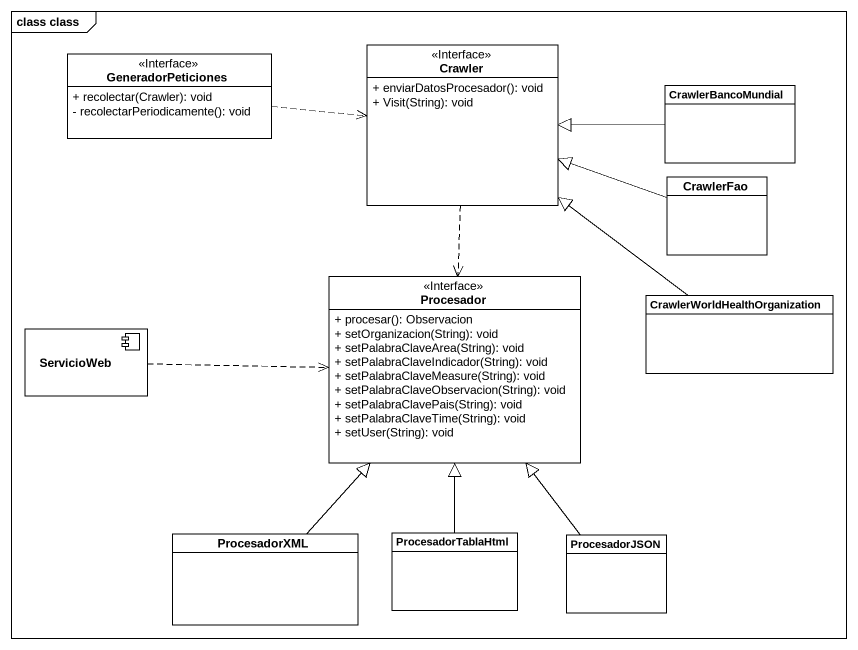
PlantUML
@startuml
mainframe class class
allowmixing
hide circle
hide empty members
skinparam classAttributeIconSize 0
class GeneradorPeticiones <<Interface>> {
  + recolectar(Crawler): void
  - recolectarPeriodicamente(): void
}
class Crawler <<Interface>> {
  + enviarDatosProcesador(): void
  + Visit(String): void
}
class CrawlerBancoMundial
class CrawlerFao
class Procesador <<Interface>> {
  + procesar(): Observacion
  + setOrganizacion(String): void
  + setPalabraClaveArea(String): void
  + setPalabraClaveIndicador(String): void
  + setPalabraClaveMeasure(String): void
  + setPalabraClaveObservacion(String): void
  + setPalabraClavePais(String): void
  + setPalabraClaveTime(String): void
  + setUser(String): void
}
class "CrawlerWorldHealthOrganization" as CrawlerWorldHealthOrganizati
component ServicioWeb
class ProcesadorXML
class ProcesadorTablaHtml
class ProcesadorJSON
GeneradorPeticiones .right.> Crawler
Crawler ..> Procesador
CrawlerBancoMundial -left-|> Crawler
CrawlerFao -left-|> Crawler
CrawlerWorldHealthOrganizati -up-|> Crawler
ServicioWeb .right.> Procesador
ProcesadorXML -up-|> Procesador
ProcesadorTablaHtml -up-|> Procesador
ProcesadorJSON -up-|> Procesador
@enduml
